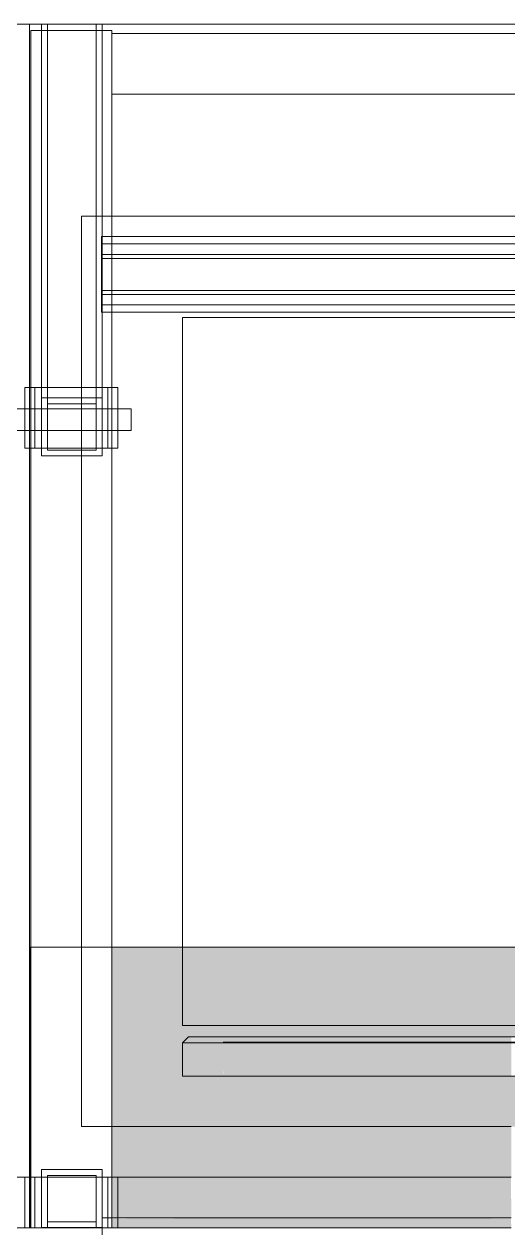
# Model space of a CAD drawing. Header units: millimetres. Extents: x 855 to 80408, y -1987 to 27400.
# Drawn here: x 44961 to 45200, y 6461 to 7056 of the extents above; entities that cross this region are included whole.
import ezdxf

# ---------------------------------------------------------------- set-up
doc = ezdxf.new("R2010")
doc.units = ezdxf.units.MM
doc.layers.add('0-1', color=7, linetype='Continuous', lineweight=9)
doc.layers.add('I-WALL', color=7, linetype='Continuous', lineweight=9)
doc.layers.add('I-FURN-104', color=7, linetype='Continuous', lineweight=9, true_color=0x7f7f7f, transparency=0.7)
for name, color, linetype, lineweight, true_color in [('I-FURN-19', 7, 'Continuous', 9, 0xe9e9e9), ('I-FURN-20', 7, 'Continuous', 9, 0xefefef), ('I-FURN-22', 7, 'Continuous', 9, 0xf3f3f3), ('I-FURN-23', 7, 'Continuous', 9, 0xd9d9d9), ('I-FURN-24', 7, 'Continuous', 9, 0xc9c9c9), ('I-FURN-25', 7, 'Continuous', 9, 0xb3b3b3), ('I-FURN-26', 7, 'Continuous', 9, 0xe0e0e0), ('I-FURN-4', 7, 'Continuous', 9, 0xc0c0c0), ('I-FURN-43', 7, 'Continuous', 9, 0xeaeaea), ('I-FURN-51', 7, 'Continuous', 9, 0xc5c5c5), ('I-FURN-52', 7, 'Continuous', 9, 0xe2e2e2), ('I-FURN-58', 7, 'Continuous', 9, 0x939393), ('I-FURN-78', 7, 'Continuous', 9, 0x898989), ('I-FURN-84', 7, 'Continuous', 9, 0xd5d5d5), ('I-FURN-9', 7, 'Continuous', 9, 0xd3d3d3), ('I-FURN-91', 7, 'Continuous', 9, 0xe94040), ('I-FURN-92', 7, 'Continuous', 9, 0xe05d5d), ('I-FURN-93', 7, 'Continuous', 9, 0xd38686)]:
    doc.layers.add(name, color=color, linetype=linetype, lineweight=lineweight, true_color=true_color)

# ---------------------------------------------------------------- blocks, each defined once
blk = doc.blocks.new('Sports-Recreation_Goals-Nets_Unisport_Upward-Hinged-Practice-Basketball-Goall - 5_13-26431784-Развертка 2_19-3')
at = {"layer": '0-1'}
for p, q in [((-60783.37, 6866.19), (-60791.11, 6866.19)), ((-60778.44, 6866.19), (-60783.37, 6866.19)), ((-60775.18, 6866.19), (-60778.44, 6866.19)), ((-60755.42, 6866.19), (-60775.18, 6866.19)), ((-60745.18, 6866.19), (-60755.42, 6866.19)), ((-60742.31, 6866.19), (-60745.18, 6866.19)), ((-60737.37, 6866.19), (-60742.31, 6866.19)), ((-60730.9, 6866.19), (-60737.37, 6866.19)), ((-60791.11, 6855.41), (-60783.37, 6855.41)), ((-60783.37, 6855.41), (-60778.44, 6855.41)), ((-60778.44, 6855.41), (-60775.18, 6855.41)), ((-60775.18, 6855.41), (-60755.42, 6855.41)), ((-60755.42, 6855.41), (-60745.18, 6855.41)), ((-60745.18, 6855.41), (-60742.31, 6855.41)), ((-60742.31, 6855.41), (-60737.37, 6855.41)), ((-60737.37, 6855.41), (-60730.9, 6855.41)), ((-60705.42, 6552.69), (-60702.41, 6555.7)), ((-60705.42, 6552.69), (-60705.42, 6536.32)), ((-60737.43, 6466.21), (-60745.18, 6466.21)), ((-60542.92, 6466.21), (-60737.43, 6466.21))]:
    blk.add_line(p, q, dxfattribs=at)
at = {"layer": 'I-FURN-19'}
for p, q in [((-60748.18, 7053.15), (-60772.18, 7053.15)), ((-60775.18, 6876.7), (-60772.18, 6876.7)), ((-60772.18, 6876.7), (-60755.42, 6876.7)), ((-60772.18, 6871.54), (-60755.42, 6871.54)), ((-60783.37, 6855.48), (-60783.37, 6866.11)), ((-60780.42, 6866.13), (-60780.42, 6855.47)), ((-60778.44, 6866.14), (-60778.44, 6860.45)), ((-60775.18, 6857.21), (-60775.18, 6866.15)), ((-60772.18, 6866.17), (-60772.18, 6863.62)), ((-60772.18, 6863.36), (-60772.18, 6855.43)), ((-60778.44, 6860.3), (-60778.44, 6857.21)), ((-60778.44, 6856.95), (-60778.44, 6855.46)), ((-60775.18, 6855.44), (-60775.18, 6857)), ((-60755.42, 6846.7), (-60775.18, 6846.7)), ((-60783.43, 6461.33), (-60783.43, 6486.34)), ((-60783.43, 6486.34), (-60778.49, 6486.34)), ((-60778.49, 6486.34), (-60778.49, 6461.33)), ((-60742.36, 6486.34), (-60778.49, 6486.34)), ((-60778.49, 6461.33), (-60778.49, 6486.34)), ((-60775.18, 6461.45), (-60775.18, 6486.34)), ((-60772.18, 6464.32), (-60772.18, 6486.34)), ((-60748.18, 6486.34), (-60748.18, 6464.32)), ((-60745.18, 6461.45), (-60745.18, 6486.34)), ((-60737.43, 6486.34), (-60742.36, 6486.34)), ((-60742.36, 6461.33), (-60742.36, 6486.34)), ((-60742.36, 6486.34), (-60742.36, 6461.33)), ((-60737.43, 6461.33), (-60737.43, 6486.34)), ((-60748.18, 6464.32), (-60772.18, 6464.32)), ((-60745.18, 6461.45), (-60775.18, 6461.45))]:
    blk.add_line(p, q, dxfattribs=at)
at = {"layer": 'I-FURN-20'}
for p, q in [((-60772.18, 6876.7), (-60755.42, 6876.7)), ((-60775.18, 6486.34), (-60775.18, 6461.45)), ((-60772.18, 6461.45), (-60772.18, 6486.34)), ((-60748.18, 6486.34), (-60748.18, 6461.45)), ((-60745.18, 6486.34), (-60745.18, 6465.97)), ((-60772.18, 6461.45), (-60772.18, 6464.32)), ((-60748.18, 6464.32), (-60748.18, 6461.45)), ((-60745.18, 6461.63), (-60745.18, 6466.21))]:
    blk.add_line(p, q, dxfattribs=at)
at = {"layer": 'I-FURN-22'}
for p in [(-60745.18, 6465.97), (-60745.18, 6465.77)]:
    blk.add_line(p, (-60745.18, 6461.45), dxfattribs=at)
at = {"layer": 'I-FURN-23'}
for p, q in [((-60745.53, 6942.52), (-60745.53, 6947.64)), ((-60745.18, 6917.62), (-60745.18, 6947.64)), ((-60745.53, 6917.62), (-60745.53, 6942.52)), ((-60745.53, 6942.52), (-60745.18, 6942.52)), ((-60755.42, 6876.7), (-60748.18, 6876.7))]:
    blk.add_line(p, q, dxfattribs=at)
at = {"layer": 'I-FURN-24'}
for p, q in [((-60745.53, 6947.64), (-60745.53, 6951.4)), ((-60745.18, 6947.64), (-60745.18, 6951.4)), ((-60745.18, 6947.64), (-60745.53, 6947.64)), ((-60745.53, 6947.64), (-60745.53, 6940.54)), ((-60745.53, 6924.72), (-60745.53, 6947.64)), ((-60740.42, 6917.62), (-60740.42, 6947.64)), ((-60745.53, 6940.54), (-60745.18, 6940.54)), ((-60745.53, 6940.54), (-60745.53, 6917.62)), ((-60745.18, 6942.52), (-60470.42, 6942.52)), ((-60745.18, 6924.72), (-60745.53, 6924.72)), ((-60745.53, 6917.62), (-60745.53, 6924.72)), ((-60745.53, 6917.62), (-60745.18, 6917.62)), ((-60745.53, 6913.87), (-60745.53, 6917.62)), ((-60745.18, 6913.87), (-60745.18, 6917.62)), ((-60755.42, 6876.7), (-60748.18, 6876.7)), ((-60748.18, 6876.7), (-60745.18, 6876.7)), ((-60755.42, 6871.54), (-60748.18, 6871.54)), ((-60748.18, 6855.52), (-60748.18, 6866.17)), ((-60745.18, 6857.49), (-60745.18, 6866.15)), ((-60742.31, 6866.14), (-60742.31, 6855.46)), ((-60740.42, 6855.47), (-60740.42, 6866.13)), ((-60737.37, 6855.48), (-60737.37, 6866.11)), ((-60745.18, 6855.44), (-60745.18, 6857.21)), ((-60745.18, 6846.7), (-60755.42, 6846.7))]:
    blk.add_line(p, q, dxfattribs=at)
at = {"layer": 'I-FURN-25'}
for p, q in [((-60748.18, 6868.68), (-60748.18, 6961.33)), ((-60748.18, 6845.75), (-60748.18, 6961.33)), ((-60745.18, 6951.4), (-60745.18, 6961.33)), ((-60745.53, 6951.4), (-60745.53, 6922.74)), ((-60745.18, 6951.4), (-60745.49, 6951.4)), ((-60740.42, 6947.64), (-60740.42, 6951.4)), ((-60470.42, 6947.64), (-60745.18, 6947.64)), ((-60745.18, 6940.54), (-60470.42, 6940.54)), ((-60175.53, 6924.72), (-60745.18, 6924.72)), ((-60745.18, 6917.62), (-60463.92, 6917.62)), ((-60740.42, 6913.87), (-60740.42, 6917.62)), ((-60745.18, 6871.54), (-60745.18, 6913.87)), ((-60748.18, 6876.7), (-60745.18, 6876.7)), ((-60745.18, 6876.7), (-60737.37, 6876.7)), ((-60742.31, 6876.7), (-60742.31, 6866.14)), ((-60740.42, 6866.13), (-60740.42, 6876.7)), ((-60737.37, 6866.11), (-60737.37, 6876.7)), ((-60748.18, 6868.68), (-60755.42, 6868.68)), ((-60748.18, 6871.54), (-60745.18, 6871.54)), ((-60748.18, 6866.17), (-60748.18, 6868.68)), ((-60745.18, 6866.15), (-60745.18, 6871.54)), ((-60730.9, 6864.38), (-60730.9, 6866.18)), ((-60730.9, 6855.52), (-60730.9, 6864.38)), ((-60748.18, 6845.75), (-60748.18, 6855.43)), ((-60745.18, 6842.88), (-60745.18, 6855.44)), ((-60742.31, 6855.46), (-60742.31, 6846.7)), ((-60740.42, 6846.7), (-60740.42, 6855.47)), ((-60737.37, 6846.7), (-60737.37, 6855.48)), ((-60745.18, 6846.7), (-60755.42, 6846.7)), ((-60755.42, 6845.75), (-60748.18, 6845.75)), ((-60737.37, 6846.7), (-60745.18, 6846.7))]:
    blk.add_line(p, q, dxfattribs=at)
at = {"layer": 'I-FURN-26'}
for p, q in [((-59910.44, 7056.35), (-61010.4, 7056.35)), ((-60775.18, 7056.35), (-60775.18, 6871.54)), ((-60772.18, 7053.15), (-60775.18, 7053.15)), ((-60772.18, 7056.35), (-60772.18, 6868.68)), ((-60772.18, 7056.35), (-60772.18, 6845.75)), ((-60748.18, 6961.33), (-60748.18, 7056.35)), ((-60748.18, 6961.33), (-60748.18, 7056.35)), ((-60745.18, 7053.15), (-60748.18, 7053.15)), ((-60745.18, 6961.33), (-60745.18, 7056.35)), ((-60783.37, 6866.11), (-60783.37, 6876.7)), ((-60783.37, 6876.7), (-60775.18, 6876.7)), ((-60780.42, 6876.7), (-60780.42, 6866.13)), ((-60778.44, 6876.7), (-60778.44, 6866.14)), ((-60775.18, 6876.7), (-60772.18, 6876.7)), ((-60775.18, 6866.15), (-60775.18, 6871.54)), ((-60775.18, 6871.54), (-60772.18, 6871.54)), ((-60755.42, 6868.68), (-60772.18, 6868.68)), ((-60772.18, 6868.68), (-60772.18, 6866.17)), ((-60783.37, 6846.7), (-60783.37, 6855.48)), ((-60780.42, 6855.47), (-60780.42, 6846.7)), ((-60778.44, 6855.46), (-60778.44, 6846.7)), ((-60775.18, 6842.88), (-60775.18, 6855.44)), ((-60772.18, 6855.43), (-60772.18, 6845.75)), ((-60775.18, 6846.7), (-60783.37, 6846.7)), ((-60755.42, 6846.7), (-60775.18, 6846.7)), ((-60772.18, 6845.75), (-60755.42, 6845.75)), ((-60775.18, 6490.11), (-60775.18, 6486.34)), ((-60772.18, 6486.34), (-60772.18, 6487.24)), ((-60748.18, 6487.24), (-60748.18, 6486.34)), ((-60745.18, 6490.11), (-60745.18, 6486.34)), ((-61010.4, 6486.34), (-60542.92, 6486.34)), ((-60737.43, 6486.34), (-60783.43, 6486.34)), ((-60783.43, 6486.34), (-60783.43, 6461.33)), ((-60737.43, 6486.34), (-60737.43, 6461.33))]:
    blk.add_line(p, q, dxfattribs=at)
at = {"layer": 'I-FURN-4'}
for p, q in [((-60165.42, 6961.33), (-60755.42, 6961.33)), ((-60755.42, 6961.33), (-60755.42, 6511.33)), ((-60705.42, 6561.33), (-60705.42, 6911.33)), ((-60705.42, 6911.33), (-60215.42, 6911.33)), ((-60215.42, 6561.33), (-60705.42, 6561.33)), ((-60755.42, 6511.33), (-60542.92, 6511.33)), ((-61010.4, 6461.33), (-60542.92, 6461.33))]:
    blk.add_line(p, q, dxfattribs=at)
for start_param, end_param in [(2.229828, 3.141627), (6.269023, 8.513013)]:
    blk.add_ellipse((-60460.42, 6536.32), major_axis=(245, 0), ratio=0.000004, start_param=start_param, end_param=end_param, dxfattribs=at)
for points, knots in [([(-60610.44, 6552.7), (-60616.59, 6552.7), (-60628.43, 6552.7), (-60644.67, 6552.7), (-60659.24, 6552.69), (-60672, 6552.7), (-60682.86, 6552.7), (-60691.7, 6552.7), (-60698.44, 6552.69), (-60703.03, 6552.69), (-60705.08, 6552.69), (-60705.42, 6552.69), (-60705.42, 6552.69)], [0, 0, 0, 0, 0.030303, 0.0606061, 0.0909091, 0.1212121, 0.1515152, 0.1818182, 0.2121212, 0.2424242, 0.2727273, 0.2902267, 0.2902267, 0.2902267, 0.2902267]), ([(-60702.39, 6555.7), (-60702.26, 6555.7), (-60700.46, 6555.7), (-60690.92, 6555.7), (-60670.61, 6555.7), (-60642.91, 6555.7), (-60620.63, 6555.7), (-60608.61, 6555.7)], [543.0433, 543.0433, 543.0433, 543.0433, 570.195465, 619.616266, 669.037066, 714.648843, 760.26062, 760.26062, 760.26062, 760.26062]), ([(-60215.42, 6552.69), (-60215.42, 6552.69), (-60215.64, 6552.7), (-60217.29, 6552.7), (-60221.54, 6552.7), (-60227.96, 6552.7), (-60236.48, 6552.7), (-60247.02, 6552.7), (-60259.5, 6552.7), (-60273.8, 6552.7), (-60289.79, 6552.7), (-60307.32, 6552.7), (-60326.24, 6552.7), (-60346.38, 6552.7), (-60367.55, 6552.7), (-60389.56, 6552.7), (-60412.21, 6552.69), (-60435.3, 6552.69), (-60458.61, 6552.69), (-60481.94, 6552.7), (-60505.08, 6552.7), (-60527.81, 6552.7), (-60549.93, 6552.7), (-60571.24, 6552.7), (-60591.55, 6552.7), (-60604.3, 6552.7), (-60610.44, 6552.7)], [0.2902931, 0.2902931, 0.2902931, 0.2902931, 0.3030303, 0.3333333, 0.3636364, 0.3939394, 0.4242424, 0.4545455, 0.4848485, 0.5151515, 0.5454545, 0.5757576, 0.6060606, 0.6363636, 0.6666667, 0.6969697, 0.7272727, 0.7575758, 0.7878788, 0.8181818, 0.8484848, 0.8787879, 0.9090909, 0.9393939, 0.969697, 1, 1, 1, 1]), ([(-60608.61, 6555.7), (-60596.59, 6555.7), (-60570.79, 6555.7), (-60526.99, 6555.7), (-60479.37, 6555.7), (-60429.7, 6555.7), (-60381.32, 6555.7), (-60337.37, 6555.7), (-60299.3, 6555.7), (-60267.96, 6555.7), (-60243.44, 6555.7), (-60226.13, 6555.7), (-60219.1, 6555.7), (-60218.34, 6555.7), (-60218.45, 6555.7)], [0, 0, 0, 0, 45.611777, 91.223554, 140.644355, 190.065155, 239.485956, 288.906756, 334.518533, 380.13031, 425.742087, 471.353864, 520.774665, 543.0433, 543.0433, 543.0433, 543.0433])]:
    blk.add_open_spline(points, degree=3, knots=knots, dxfattribs=at)
blk.add_open_spline([(-60705.42, 6552.69), (-60705.42, 6552.69), (-60705.35, 6552.69), (-60705.22, 6552.69)], degree=3, dxfattribs=at)
at = {"layer": 'I-FURN-43'}
blk.add_line((-60740.42, 6461.33), (-60740.42, 6465.94), dxfattribs=at)
at = {"layer": 'I-FURN-51'}
for p, q in [((-60780.42, 6600), (-60780.42, 6486.34)), ((-60740.42, 6486.34), (-60740.42, 6511.33))]:
    blk.add_line(p, q, dxfattribs=at)
at = {"layer": 'I-FURN-52'}
for p, q in [((-60780.42, 6486.34), (-60780.42, 6461.33)), ((-60740.42, 6465.94), (-60740.42, 6486.34))]:
    blk.add_line(p, q, dxfattribs=at)
at = {"layer": 'I-FURN-58'}
for p, q in [((-60165.42, 6961.33), (-60755.42, 6961.33)), ((-60755.42, 6961.33), (-60755.42, 6511.33)), ((-60745.18, 6961.33), (-60745.18, 6842.88)), ((-60740.42, 6951.4), (-60740.42, 6961.33)), ((-60470.42, 6951.4), (-60745.18, 6951.4)), ((-60745.53, 6922.74), (-60745.53, 6913.87)), ((-60175.53, 6922.74), (-60745.53, 6922.74)), ((-60745.53, 6913.87), (-60463.92, 6913.87)), ((-60740.42, 6876.7), (-60740.42, 6913.87)), ((-60705.42, 6561.33), (-60705.42, 6911.33)), ((-60705.42, 6911.33), (-60215.42, 6911.33)), ((-60745.18, 6876.7), (-60742.31, 6876.7)), ((-60742.31, 6876.7), (-60737.37, 6876.7)), ((-60742.31, 6846.7), (-60742.31, 6876.7)), ((-60737.37, 6876.7), (-60737.37, 6846.7)), ((-60730.9, 6866.19), (-60730.9, 6857.21)), ((-60730.9, 6857.21), (-60730.9, 6855.52)), ((-60742.31, 6846.7), (-60745.18, 6846.7)), ((-60737.37, 6846.7), (-60742.31, 6846.7)), ((-60740.42, 6600), (-60740.42, 6846.7)), ((-60745.18, 6842.88), (-60755.42, 6842.88)), ((-60215.42, 6561.33), (-60705.42, 6561.33)), ((-60755.42, 6511.33), (-60542.92, 6511.33))]:
    blk.add_line(p, q, dxfattribs=at)
at = {"layer": 'I-FURN-78'}
blk.add_line((-60740.42, 6511.33), (-60740.42, 6600), dxfattribs=at)
at = {"layer": 'I-FURN-84'}
blk.add_line((-60745.18, 6456.35), (-60745.18, 6461.37), dxfattribs=at)
at = {"layer": 'I-FURN-9'}
for p, q in [((-61010.4, 7056.35), (-59910.44, 7056.35)), ((-60775.18, 7053.15), (-60780.42, 7053.15)), ((-60780.42, 7053.15), (-60780.42, 6876.7)), ((-60775.18, 7056.35), (-60775.18, 6842.88)), ((-60745.18, 7056.35), (-60745.18, 6961.33)), ((-60740.42, 7053.15), (-60745.18, 7053.15)), ((-60740.42, 6961.33), (-60740.42, 7053.15)), ((-60464.42, 7051.65), (-60740.42, 7051.65)), ((-60740.42, 7051.65), (-60740.42, 7021.65)), ((-60740.42, 7021.65), (-60464.42, 7021.65)), ((-60778.44, 6876.7), (-60783.37, 6876.7)), ((-60783.37, 6876.7), (-60783.37, 6846.7)), ((-60778.44, 6846.7), (-60778.44, 6876.7)), ((-60778.44, 6876.7), (-60775.18, 6876.7)), ((-60783.37, 6846.7), (-60778.44, 6846.7)), ((-60780.42, 6846.7), (-60780.42, 6600)), ((-60775.18, 6846.7), (-60778.44, 6846.7)), ((-60755.42, 6842.88), (-60775.18, 6842.88)), ((-60775.18, 6486.34), (-60775.18, 6490.11)), ((-60775.18, 6490.11), (-60745.18, 6490.11)), ((-60772.18, 6486.34), (-60772.18, 6487.24)), ((-60772.18, 6487.24), (-60748.18, 6487.24)), ((-60748.18, 6487.24), (-60748.18, 6486.34)), ((-60745.18, 6486.34), (-60745.18, 6490.11)), ((-60542.92, 6486.34), (-61010.4, 6486.34)), ((-60542.92, 6461.33), (-61010.4, 6461.33))]:
    blk.add_line(p, q, dxfattribs=at)
at = {"layer": 'I-FURN-91'}
for points in [[(-60685.55, 6552.7), (-60685.15, 6552.7), (-60684.74, 6552.7), (-60684.33, 6552.7)], [(-60684.02, 6552.7), (-60683.08, 6552.7), (-60682.11, 6552.7), (-60681.11, 6552.7)], [(-60644.49, 6552.7), (-60640.12, 6552.7), (-60635.55, 6552.7), (-60630.79, 6552.7)]]:
    blk.add_open_spline(points, degree=3, dxfattribs=at)
for points, knots in [([(-60680.9, 6552.7), (-60678.59, 6552.7), (-60672.5, 6552.7), (-60664.25, 6552.7), (-60658.34, 6552.7), (-60656.96, 6552.7)], [0.4338441, 0.4338441, 0.4338441, 0.4338441, 0.45454545, 0.48484848, 0.49389324, 0.49389324, 0.49389324, 0.49389324]), ([(-60656.88, 6552.7), (-60653.64, 6552.7), (-60649.62, 6552.7), (-60645.41, 6552.7), (-60644.73, 6552.7)], [0.49406602, 0.49406602, 0.49406602, 0.49406602, 0.51515152, 0.51916547, 0.51916547, 0.51916547, 0.51916547]), ([(-60630.79, 6552.7), (-60625.2, 6552.7), (-60618.48, 6552.7), (-60611.45, 6552.7), (-60610.53, 6552.7)], [0.54545455, 0.54545455, 0.54545455, 0.54545455, 0.57575758, 0.58031136, 0.58031136, 0.58031136, 0.58031136]), ([(-60610.53, 6552.7), (-60605.31, 6552.7), (-60593.59, 6552.7), (-60574.46, 6552.7), (-60553.29, 6552.69), (-60531.28, 6552.7), (-60508.63, 6552.7), (-60485.54, 6552.7), (-60462.23, 6552.69), (-60438.9, 6552.69), (-60415.76, 6552.7), (-60393.03, 6552.7), (-60370.9, 6552.69), (-60349.59, 6552.69), (-60334.98, 6552.7), (-60327.4, 6552.7), (-60326.36, 6552.7)], [0.5803116, 0.5803116, 0.5803116, 0.5803116, 0.6060606, 0.6363636, 0.6666667, 0.6969697, 0.7272727, 0.7575758, 0.7878788, 0.8181818, 0.8484848, 0.8787879, 0.9090909, 0.9393939, 0.969697, 0.9745189, 0.9745189, 0.9745189, 0.9745189])]:
    blk.add_open_spline(points, degree=3, knots=knots, dxfattribs=at)
at = {"layer": 'I-FURN-92'}
for major_axis, start_param, end_param in [((245, 0), 3.545801, 3.576228), ((225, 0), 3.12743, 3.1416), ((225, 0), 3.143649, 3.23963), ((245, 0), 3.576228, 3.688427), ((245, 0), 3.688427, 3.912825), ((245, 0), 3.912825, 4.137223), ((245, 0), 4.137223, 4.249422), ((245, 0), 4.249422, 4.361621)]:
    blk.add_ellipse((-60460.42, 6536.32), major_axis=major_axis, ratio=0.000004, start_param=start_param, end_param=end_param, dxfattribs=at)
for points in [[(-60705.13, 6552.69), (-60704.79, 6552.7), (-60704.14, 6552.7), (-60703.18, 6552.7)], [(-60702.41, 6555.7), (-60702.41, 6555.7), (-60702.41, 6555.7), (-60702.39, 6555.7)], [(-60679.92, 6555.7), (-60683.13, 6555.7), (-60686.02, 6555.7), (-60688.56, 6555.7)], [(-60562.43, 6555.7), (-60564.46, 6555.7), (-60566.49, 6555.7), (-60568.5, 6555.7)]]:
    blk.add_open_spline(points, degree=3, dxfattribs=at)
for points, knots in [([(-60703.18, 6552.7), (-60702.13, 6552.7), (-60699.29, 6552.7), (-60693.23, 6552.7), (-60688.11, 6552.7), (-60685.55, 6552.7)], [0.33333333, 0.33333333, 0.33333333, 0.33333333, 0.36363636, 0.39393939, 0.41931517, 0.41931517, 0.41931517, 0.41931517]), ([(-60613.97, 6555.7), (-60616.21, 6555.7), (-60629.99, 6555.7), (-60652.88, 6555.7), (-60670.78, 6555.7), (-60678.7, 6555.7), (-60679.92, 6555.7)], [325.82598, 325.82598, 325.82598, 325.82598, 334.518533, 380.13031, 425.742087, 434.43464, 434.43464, 434.43464, 434.43464]), ([(-60568.5, 6555.7), (-60573.68, 6555.7), (-60589.48, 6555.7), (-60604.26, 6555.7), (-60613.69, 6555.7)], [271.52165, 271.52165, 271.52165, 271.52165, 288.906756, 325.470948, 325.470948, 325.470948, 325.470948]), ([(-60409.92, 6555.7), (-60420.36, 6555.7), (-60447.29, 6555.7), (-60491.13, 6555.7), (-60531.65, 6555.7), (-60554.78, 6555.7), (-60562.43, 6555.7)], [108.60866, 108.60866, 108.60866, 108.60866, 140.644355, 190.065155, 239.485956, 264.783512, 264.783512, 264.783512, 264.783512])]:
    blk.add_open_spline(points, degree=3, knots=knots, dxfattribs=at)
at = {"layer": 'I-FURN-93'}
for major_axis, start_param, end_param in [((245, 0), 3.143671, 3.545801), ((225, 0), 2.90303, 3.12743), ((225, 0), 3.23963, 4.473821), ((225, 0), 2.79083, 2.90303), ((225, 0), 2.56643, 2.79083), ((225, 0), 2.229828, 2.56643), ((225, 0), 1.781027, 2.229828)]:
    blk.add_ellipse((-60460.42, 6536.32), major_axis=major_axis, ratio=0.000004, start_param=start_param, end_param=end_param, dxfattribs=at)
for points, knots in [([(-60688.56, 6555.7), (-60690.12, 6555.7), (-60696.6, 6555.7), (-60701.5, 6555.7), (-60702.4, 6555.7), (-60702.41, 6555.7)], [457.33043, 457.33043, 457.33043, 457.33043, 471.353864, 520.774665, 539.051286, 539.051286, 539.051286, 539.051286]), ([(-60687.34, 6555.7), (-60688.63, 6555.7), (-60688.92, 6555.7), (-60681.15, 6555.7), (-60664.85, 6555.7), (-60641.74, 6555.7), (-60612.22, 6555.7), (-60584.58, 6555.7), (-60567.28, 6555.7), (-60562.48, 6555.7)], [185.701859, 185.701859, 185.701859, 185.701859, 225.631396, 272.193142, 315.166221, 358.1393, 401.11238, 444.085459, 460.207007, 460.207007, 460.207007, 460.207007]), ([(-60600.03, 6555.7), (-60611.36, 6555.7), (-60632.35, 6555.7), (-60658.45, 6555.7), (-60677.58, 6555.7), (-60685.14, 6555.7), (-60687.12, 6555.7), (-60687.34, 6555.7)], [0, 0, 0, 0, 42.973079, 85.946158, 132.507904, 179.06965, 185.701859, 185.701859, 185.701859, 185.701859]), ([(-60562.47, 6555.7), (-60562.91, 6555.7), (-60576.14, 6555.7), (-60588.71, 6555.7), (-60600.03, 6555.7)], [671.823684, 671.823684, 671.823684, 671.823684, 673.305522, 716.278601, 716.278601, 716.278601, 716.278601]), ([(-60374.12, 6555.7), (-60378.17, 6555.7), (-60396.81, 6555.7), (-60431.49, 6555.7), (-60478.27, 6555.7), (-60522.65, 6555.7), (-60550.1, 6555.7), (-60562.46, 6555.7)], [477.519067, 477.519067, 477.519067, 477.519067, 490.647205, 537.208951, 583.770697, 630.332443, 671.822334, 671.822334, 671.822334, 671.822334]), ([(-60546.72, 6555.7), (-60542.66, 6555.7), (-60524.03, 6555.7), (-60498.05, 6555.7), (-60475.95, 6555.7), (-60469.33, 6555.7)], [477.519067, 477.519067, 477.519067, 477.519067, 490.647205, 537.208951, 557.105578, 557.105578, 557.105578, 557.105578])]:
    blk.add_open_spline(points, degree=3, knots=knots, dxfattribs=at)
for points in [[(-60631.09, 6553.06), (-60636.05, 6553.06), (-60645.37, 6553.06), (-60657.45, 6553.06), (-60667.51, 6553.06), (-60675.45, 6553.06), (-60681.18, 6553.06), (-60684.64, 6553.05), (-60685.42, 6553.06), (-60685.42, 6553.06)], [(-60685.42, 6553.06), (-60685.42, 6553.06), (-60684.65, 6553.06), (-60681.2, 6553.06), (-60675.49, 6553.06), (-60667.57, 6553.06), (-60657.52, 6553.06), (-60645.45, 6553.06), (-60631.48, 6553.06), (-60615.75, 6553.06), (-60604.21, 6553.06), (-60598.2, 6553.06)], [(-60615.38, 6553.06), (-60620.9, 6553.06), (-60626.14, 6553.06), (-60631.09, 6553.06)], [(-60322.64, 6553.06), (-60328.65, 6553.06), (-60341.13, 6553.05), (-60361.09, 6553.06), (-60382.07, 6553.06), (-60403.85, 6553.05), (-60426.22, 6553.06), (-60448.93, 6553.06), (-60471.76, 6553.06), (-60494.48, 6553.06), (-60516.84, 6553.06), (-60538.63, 6553.06), (-60559.61, 6553.06), (-60579.58, 6553.06), (-60598.32, 6553.06), (-60609.87, 6553.06), (-60615.38, 6553.06)], [(-60598.2, 6553.06), (-60592.19, 6553.06), (-60585.95, 6553.06), (-60579.5, 6553.06)], [(-60579.5, 6553.06), (-60573.05, 6553.06), (-60559.74, 6553.06), (-60538.76, 6553.06), (-60524.24, 6553.06), (-60516.89, 6553.06)], [(-60562.47, 6555.7), (-60557.31, 6555.7), (-60552.06, 6555.7), (-60546.72, 6555.7)]]:
    blk.add_open_spline(points, degree=3, dxfattribs=at)
blk = doc.blocks.new('Мат в спортивном зале - Т8-V60-Развертка 2_19-3')
at = {"layer": 'I-FURN-104'}
h = blk.add_hatch(color=256, dxfattribs=at)
h.paths.add_polyline_path([(-60477.33, 6365.67), (-60476.77, 6365.67), (-60476.6, 6367.63), (-60476.31, 6367.63), (-60476.35, 6365.67), (-60475.42, 6365.67), (-60475.42, 6406.34), (-60478.41, 6406.34), (-60478.15, 6380.08), (-60477.89, 6380.08), (-60477.7, 6370.68), (-60477.33, 6380.08)])
h.paths.add_polyline_path([(-60326.18, 6486.34), (-60180.42, 6486.34), (-60180.42, 6511.33), (-60377.92, 6511.33), (-60377.92, 6486.34)])
h.paths.add_polyline_path([(-60542.92, 6486.34), (-60542.92, 6511.33), (-60740.42, 6511.33), (-60740.42, 6486.34), (-60562.32, 6486.34)])
h.paths.add_polyline_path([(-60780.42, 6486.34), (-60780.42, 6600), (-60780.82, 6600), (-60780.82, 6486.34)])
h.paths.add_polyline_path([(-60278.95, 6561.33), (-60215.42, 6561.33), (-60215.42, 6600), (-60445.42, 6600), (-60445.42, 6561.33), (-60326.18, 6561.33)])
h.paths.add_polyline_path([(-60705.42, 6561.33), (-60478.41, 6561.33), (-60478.41, 6600), (-60705.42, 6600)])
h = blk.add_hatch(color=256, dxfattribs=at)
h.paths.add_polyline_path([(-60183.38, 6461.19), (-60183.38, 6461.33), (-60184.5, 6461.19)])
h.paths.add_polyline_path([(-60359.67, 6465.77), (-60306.36, 6465.92), (-60270.41, 6465.77), (-60183.38, 6465.97), (-60183.38, 6486.34), (-60377.92, 6486.34), (-60377.92, 6465.77)])
h.paths.add_polyline_path([(-60688.55, 6465.77), (-60590.89, 6466.06), (-60542.92, 6466.09), (-60543.09, 6486.34), (-60737.43, 6486.34), (-60737.43, 6465.93), (-60688.59, 6465.77)])
h.paths.add_polyline_path([(-60780.42, 6486.34), (-60780.42, 6486.34), (-60780.82, 6486.34)])
h.paths.add_polyline_path([(-60478.41, 6561.33), (-60475.42, 6561.33), (-60475.42, 6600), (-60478.41, 6600), (-60478.41, 6569.19)])
h = blk.add_hatch(color=256, dxfattribs=at)
h.paths.add_polyline_path([(-60284.74, 6511.33), (-60266.72, 6511.33), (-60266.72, 6536.32), (-60377.92, 6536.32), (-60377.92, 6511.33), (-60286.51, 6511.33)])
h.paths.add_polyline_path([(-60253.79, 6511.33), (-60180.42, 6511.33), (-60180.42, 6600), (-60215.42, 6600), (-60215.42, 6561.33), (-60445.42, 6561.33), (-60445.42, 6556.35), (-60377.92, 6556.34), (-60377.92, 6555.7), (-60218.45, 6555.7), (-60215.62, 6552.69), (-60215.62, 6536.33), (-60266.72, 6536.32), (-60266.72, 6511.33), (-60256.94, 6511.33)])
h.paths.add_polyline_path([(-60676.94, 6555.7), (-60542.92, 6555.7), (-60542.92, 6556.34), (-60478.41, 6556.35), (-60478.41, 6561.33), (-60676.94, 6561.33), (-60676.94, 6557.37)])
h.paths.add_polyline_path([(-60740.42, 6511.33), (-60542.92, 6511.33), (-60542.92, 6536.32), (-60705.39, 6536.33), (-60705.04, 6552.88), (-60702.39, 6555.7), (-60676.94, 6555.7), (-60676.94, 6561.33), (-60705.42, 6561.33), (-60705.42, 6600), (-60740.42, 6600), (-60740.42, 6512.72)])
h = blk.add_hatch(color=256, dxfattribs=at)
h.paths.add_polyline_path([(-60687.68, 6555.7), (-60687.68, 6555.7), (-60686.33, 6555.7)])
h.paths.add_polyline_path([(-60705.39, 6536.33), (-60685.4, 6536.33), (-60685.17, 6546.06), (-60685.42, 6553.06), (-60688.38, 6555.7), (-60702.66, 6555.41), (-60705.22, 6552.49)])
h.paths.add_polyline_path([(-60221.91, 6536.33), (-60215.44, 6536.33), (-60215.62, 6552.7), (-60218.45, 6555.7), (-60232.46, 6555.7), (-60235.43, 6552.7), (-60235.58, 6540.22), (-60235.44, 6536.33), (-60228.04, 6536.33)])
h.paths.add_polyline_path([(-60542.92, 6555.7), (-60478.41, 6555.7), (-60478.41, 6556.35), (-60542.92, 6556.34)])
h.paths.add_polyline_path([(-60377.92, 6555.7), (-60377.92, 6556.34), (-60445.42, 6556.11), (-60445.42, 6555.7), (-60382.21, 6555.7)])
h = blk.add_hatch(color=256, dxfattribs=at)
h.paths.add_polyline_path([(-60540.42, 6511.33), (-60540.42, 6536.32), (-60542.92, 6536.32), (-60542.92, 6511.33)])
h.paths.add_polyline_path([(-60380.42, 6511.33), (-60377.92, 6511.33), (-60377.92, 6536.32), (-60380.42, 6536.32)])
h.paths.add_polyline_path([(-60685.4, 6536.33), (-60680.46, 6536.33), (-60680.46, 6536.33), (-60542.92, 6536.33), (-60542.92, 6555.7), (-60688.21, 6555.55), (-60685.41, 6552.7), (-60685.22, 6540.15)])
h.paths.add_polyline_path([(-60377.92, 6555.7), (-60377.92, 6555.7), (-60382.21, 6555.7)])
h.paths.add_polyline_path([(-60235.44, 6536.33), (-60235.69, 6545.13), (-60235.42, 6553.06), (-60232.46, 6555.7), (-60377.92, 6555.54), (-60377.92, 6536.33), (-60235.7, 6536.33)])
h.paths.add_polyline_path([(-60306.86, 6553.06), (-60306.86, 6553.06), (-60305.35, 6553.06)])
h.paths.add_polyline_path([(-60587.81, 6553.06), (-60587.81, 6553.06), (-60586.25, 6553.06)])
h.paths.add_polyline_path([(-60606.92, 6553.06), (-60606.92, 6553.06), (-60600.32, 6553.06)])
h = blk.add_hatch(color=256, dxfattribs=at)
h.paths.add_polyline_path([(-60183.38, 6465.93), (-60180.42, 6465.97), (-60180.42, 6486.34), (-60183.38, 6486.34), (-60183.38, 6465.97)])
h.paths.add_polyline_path([(-60183.38, 6461.33), (-60183.38, 6465.93), (-60270.41, 6465.77), (-60377.92, 6465.59), (-60377.92, 6461.33), (-60184.5, 6461.33)])
h.paths.add_polyline_path([(-60737.43, 6465.93), (-60737.43, 6486.34), (-60740.42, 6486.34), (-60740.42, 6465.94)])
h.paths.add_polyline_path([(-60737.43, 6461.33), (-60542.92, 6461.33), (-60543.09, 6465.88), (-60590.89, 6466.06), (-60737.43, 6465.68), (-60737.43, 6461.54)])
h.paths.add_polyline_path([(-60780.42, 6461.33), (-60780.42, 6486.34), (-60780.82, 6486.34), (-60780.82, 6461.33), (-60780.42, 6461.33)])
h = blk.add_hatch(color=256, dxfattribs=at)
h.paths.add_polyline_path([(-60740.42, 6461.33), (-60737.43, 6461.54), (-60737.43, 6465.93), (-60740.42, 6465.68), (-60740.42, 6461.54)])
h.paths.add_polyline_path([(-60180.42, 6461.33), (-60180.42, 6465.94), (-60183.38, 6465.68), (-60183.38, 6461.33)])
at = {"layer": 'I-FURN-19'}
blk.add_line((-60780.82, 6486.34), (-60780.82, 6461.33), dxfattribs=at)
at = {"layer": 'I-FURN-51'}
for p, q in [((-60755.42, 6600), (-60780.82, 6600)), ((-60780.82, 6486.34), (-60780.82, 6600)), ((-60478.4, 6600), (-60705.42, 6600))]:
    blk.add_line(p, q, dxfattribs=at)
at = {"layer": 'I-FURN-52'}
blk.add_line((-60780.82, 6461.33), (-60780.82, 6486.34), dxfattribs=at)
at = {"layer": 'I-FURN-58'}
blk.add_line((-60755.42, 6600), (-60705.42, 6600), dxfattribs=at)
at = {"layer": 'I-FURN-78'}
blk.add_line((-60705.42, 6600), (-60755.42, 6600), dxfattribs=at)
at = {"layer": 'I-FURN-9'}
for p, q in [((-60780.82, 6600), (-60755.42, 6600)), ((-60780.82, 6600), (-60780.82, 6486.34)), ((-60705.42, 6600), (-60478.4, 6600))]:
    blk.add_line(p, q, dxfattribs=at)

msp = doc.modelspace()

# ---------------------------------------------------------------- linework, layer by layer
at = {"layer": 'I-WALL'}
for p, q in [((44963.67, 6486.34), (44963.67, 7056.35)), ((44963.67, 6461.33), (44963.67, 6486.34))]:
    msp.add_line(p, q, dxfattribs=at)

# ---------------------------------------------------------------- block references
at = {"layer": 'I-FURN-4'}
for name in ['Sports-Recreation_Goals-Nets_Unisport_Upward-Hinged-Practice-Basketball-Goall - 5_13-26431784-Развертка 2_19-3', 'Мат в спортивном зале - Т8-V60-Развертка 2_19-3']:
    msp.add_blockref(name, (105744.67, 0), dxfattribs=at)

doc.saveas('drawing.dxf')
